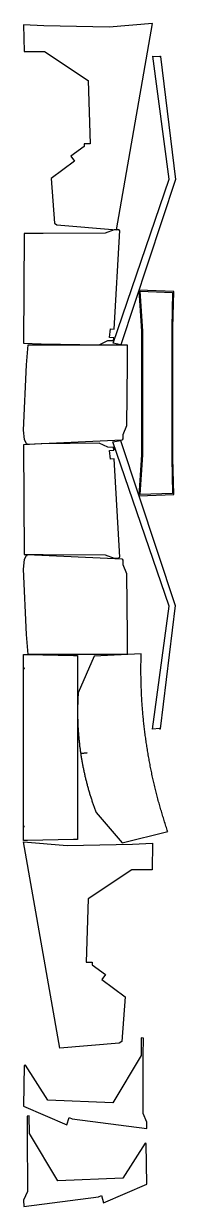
# Model space of a CAD drawing. Extents: x 0 to 1502, y 0 to 11715.
import ezdxf

# ---------------------------------------------------------------- set-up
doc = ezdxf.new("R2010")
doc.units = 0
doc.layers.get('0').update_dxf_attribs({"linetype": 'CONTINUOUS'})

msp = doc.modelspace()

# ---------------------------------------------------------------- linework, layer by layer
at = {"color": 0}
for points in [[(917.826, 9672.93), (1276.77, 11714.9), (847.072, 11681.5), (198.778, 11692.6), (0.0001, 11702), (5.5171, 11440.1), (206.513, 11438.8), (639.083, 11152.9), (658.269, 10525.7), (598.297, 10523.8), (599.061, 10498.8), (466.294, 10400.9), (501.919, 10352.6), (271.349, 10182.5), (304.399, 9738.68), (329.95, 9722.96), (917.826, 9672.93)], [(961.451, 8534.79), (887.129, 8550.68), (1442.1, 10175.5), (1277.87, 11394.5), (1347.64, 11388.8), (1347.62, 11389), (1347.58, 11389.3), (1347.56, 11389.7), (1347.58, 11390.1), (1347.63, 11390.4), (1347.72, 11390.8), (1347.85, 11391.2), (1348, 11391.5), (1348.19, 11391.9), (1348.41, 11392.2), (1348.66, 11392.5), (1348.93, 11392.8), (1349.23, 11393), (1349.55, 11393.3), (1349.9, 11393.4), (1350.27, 11393.6), (1350.56, 11393.7), (1350.66, 11393.7), (1350.75, 11393.8), (1351.05, 11393.8), (1351.45, 11393.9), (1351.85, 11393.9), (1352.24, 11393.9), (1352.63, 11393.8), (1353, 11393.7), (1353.37, 11393.6), (1353.72, 11393.4), (1354.05, 11393.2), (1354.37, 11393), (1354.67, 11392.8), (1354.94, 11392.5), (1355.19, 11392.2), (1355.41, 11391.8), (1355.6, 11391.5), (1355.72, 11391.2), (1355.76, 11391.1), (1501.83, 10169.8), (961.451, 8534.79)], [(5.3742, 9637.06), (0.0001, 8551.07), (174.769, 8542.08), (747.724, 8534.79), (833.808, 8574.97), (890.767, 8577.15), (893.279, 8603.03), (851.475, 8607.08), (859.689, 8691.69), (897.012, 8688.07), (952.026, 9664.93), (945.038, 9665.32), (945.375, 9671.31), (897.457, 9674.14), (807.861, 9639.65), (191.871, 9635.96), (5.3742, 9637.06)], [(1166.5, 7444.71), (1140.32, 7037.65), (1486.21, 7050.36), (1477.67, 7411.96), (1477.67, 8701.68), (1486.21, 9063.28), (1140.32, 9075.99), (1166.5, 8668.93), (1166.5, 7444.71)], [(1473.93, 7061.92), (1153.14, 7050.13), (1178.5, 7444.32), (1178.5, 8669.32), (1153.14, 9063.5), (1473.93, 9051.72), (1465.67, 8701.82), (1465.67, 7411.82), (1473.93, 7061.92)], [(892.229, 8603.14), (890.767, 8577.15)], [(1017.02, 7732.83), (980.957, 7642.79), (982.161, 7594.81), (976.163, 7594.88), (976.075, 7587.88), (36.0394, 7545.25), (35.7224, 7552.25), (29.7285, 7551.97), (7.1601, 7594.33), (0, 7688.07), (29.3094, 8335.4), (44.9261, 8534.79), (1023.43, 8534.79), (1024.23, 8347.79), (1017.02, 7732.83)], [(945.038, 6428.31), (952.026, 6428.69), (897.012, 7405.56), (859.689, 7401.93), (851.475, 7486.54), (893.279, 7490.6), (890.767, 7516.47), (833.808, 7518.65), (747.724, 7558.83), (174.769, 7551.54), (0.0001, 7542.56), (5.3742, 6456.57), (191.871, 6457.68), (807.861, 6453.97), (897.457, 6419.5), (945.375, 6422.32), (945.038, 6428.31)], [(1499.11, 5952.07), (1353.03, 4730.78), (1352.99, 4730.68), (1352.87, 4730.4), (1352.68, 4730.04), (1352.46, 4729.71), (1352.21, 4729.4), (1351.94, 4729.13), (1351.64, 4728.88), (1351.33, 4728.65), (1350.99, 4728.46), (1350.64, 4728.31), (1350.28, 4728.18), (1349.9, 4728.08), (1349.52, 4728.01), (1349.13, 4728), (1348.73, 4728.01), (1348.33, 4728.06), (1348.03, 4728.13), (1347.93, 4728.15), (1347.83, 4728.18), (1347.54, 4728.28), (1347.17, 4728.44), (1346.83, 4728.64), (1346.5, 4728.86), (1346.2, 4729.11), (1345.93, 4729.38), (1345.68, 4729.68), (1345.47, 4730), (1345.28, 4730.33), (1345.12, 4730.69), (1345, 4731.06), (1344.91, 4731.43), (1344.85, 4731.82), (1344.83, 4732.22), (1344.85, 4732.63), (1344.89, 4732.93), (1344.91, 4733.03), (1275.14, 4727.38), (1439.38, 5946.36), (884.403, 7571.21), (958.725, 7587.08), (1499.11, 5952.07)], [(892.231, 7490.5), (890.767, 7516.47)], [(35.7225, 6448.31), (36.0394, 6455.29), (976.075, 6412.67), (976.163, 6405.67), (982.161, 6405.75), (980.957, 6357.76), (1017.02, 6267.71), (1024.23, 5652.75), (1023.43, 5465.75), (44.9261, 5465.75), (29.3094, 5665.14), (0.0001, 6312.49), (7.1601, 6406.21), (29.7286, 6448.57), (35.7225, 6448.31)], [(0, 5326.86), (9.0001, 5326.86), (9.0001, 5329.86), (0, 5329.86), (0, 5465.86), (39.0944, 5465.86), (491.996, 5456.36), (533.901, 5456.36), (533.901, 3634.36), (491.996, 3634.36), (39.0944, 3624.86), (0, 3624.86), (0, 3760.86), (9.0001, 3760.86), (9.0001, 3763.86), (0, 3763.86), (0, 5326.86)], [(717.647, 3900.26), (974.943, 3599.24), (1426.58, 3714), (1425.46, 3717.32), (1422.1, 3727.26), (1417.65, 3740.54), (1413.24, 3753.82), (1408.86, 3767.13), (1404.51, 3780.43), (1400.22, 3793.74), (1395.96, 3807.07), (1391.74, 3820.4), (1387.54, 3833.75), (1383.39, 3847.11), (1379.28, 3860.49), (1375.21, 3873.86), (1371.18, 3887.25), (1367.18, 3900.64), (1363.22, 3914.06), (1359.3, 3927.47), (1355.42, 3940.9), (1351.57, 3954.33), (1347.76, 3967.78), (1343.99, 3981.24), (1340.26, 3994.71), (1336.57, 4008.18), (1332.92, 4021.67), (1329.3, 4035.15), (1325.72, 4048.65), (1322.18, 4062.17), (1318.68, 4075.69), (1315.22, 4089.22), (1311.79, 4102.75), (1308.41, 4116.31), (1305.06, 4129.86), (1301.75, 4143.42), (1298.48, 4156.99), (1295.24, 4170.57), (1292.04, 4184.15), (1288.89, 4197.75), (1285.77, 4211.36), (1282.69, 4224.97), (1279.64, 4238.58), (1276.64, 4252.22), (1273.67, 4265.85), (1270.75, 4279.5), (1267.86, 4293.15), (1265.01, 4306.81), (1262.19, 4320.47), (1259.42, 4334.14), (1256.68, 4347.82), (1253.99, 4361.51), (1251.33, 4375.21), (1248.71, 4388.9), (1246.13, 4402.61), (1243.58, 4416.33), (1241.08, 4430.06), (1238.61, 4443.78), (1236.18, 4457.51), (1233.79, 4471.26), (1231.44, 4485), (1229.13, 4498.76), (1226.86, 4512.51), (1224.62, 4526.29), (1222.42, 4540.06), (1220.27, 4553.83), (1218.15, 4567.63), (1216.07, 4581.42), (1214.02, 4595.21), (1212.02, 4609.01), (1210.06, 4622.82), (1208.13, 4636.64), (1206.24, 4650.46), (1204.39, 4664.28), (1202.58, 4678.11), (1200.81, 4691.94), (1199.08, 4705.78), (1197.38, 4719.63), (1195.73, 4733.47), (1194.11, 4747.33), (1192.53, 4761.19), (1191, 4775.06), (1189.5, 4788.93), (1188.03, 4802.79), (1186.61, 4816.68), (1185.23, 4830.56), (1183.88, 4844.44), (1182.58, 4858.33), (1181.31, 4872.24), (1180.08, 4886.13), (1178.89, 4900.03), (1177.74, 4913.94), (1176.63, 4927.85), (1175.56, 4941.76), (1174.53, 4955.68), (1173.53, 4969.6), (1172.58, 4983.53), (1171.66, 4997.46), (1170.78, 5011.39), (1169.94, 5025.32), (1169.15, 5039.26), (1168.38, 5053.21), (1167.66, 5067.15), (1166.98, 5081.1), (1166.34, 5095.04), (1165.73, 5109), (1165.17, 5122.96), (1164.64, 5136.92), (1164.16, 5150.88), (1163.71, 5164.83), (1163.3, 5178.81), (1162.93, 5192.76), (1162.6, 5206.74), (1162.31, 5220.71), (1162.06, 5234.68), (1161.84, 5248.67), (1161.67, 5262.64), (1161.54, 5276.63), (1161.44, 5290.6), (1161.39, 5304.58), (1161.37, 5318.57), (1161.39, 5332.56), (1161.46, 5346.54), (1161.56, 5360.53), (1161.7, 5374.51), (1161.88, 5388.51), (1162.1, 5402.5), (1162.36, 5416.5), (1162.65, 5430.49), (1162.99, 5444.49), (1163.37, 5458.49), (1163.68, 5468.97), (1163.78, 5472.47), (698.317, 5450.18), (540.276, 5087.08), (540.117, 5084.72), (539.653, 5077.63), (539.061, 5068.15), (538.503, 5058.69), (537.975, 5049.22), (537.481, 5039.76), (537.018, 5030.29), (536.588, 5020.83), (536.188, 5011.38), (535.821, 5001.9), (535.488, 4992.44), (535.185, 4982.97), (534.914, 4973.51), (534.675, 4964.06), (534.469, 4954.58), (534.294, 4945.13), (534.151, 4935.67), (534.042, 4926.21), (533.963, 4916.75), (533.915, 4907.29), (533.901, 4897.83), (533.918, 4888.39), (533.967, 4878.93), (534.049, 4869.47), (534.161, 4860.03), (534.306, 4850.57), (534.482, 4841.13), (534.69, 4831.68), (534.931, 4822.24), (535.203, 4812.79), (535.507, 4803.35), (535.842, 4793.92), (536.21, 4784.47), (536.608, 4775.04), (537.039, 4765.61), (537.501, 4756.18), (537.996, 4746.75), (538.522, 4737.33), (539.081, 4727.9), (539.669, 4718.49), (540.292, 4709.07), (540.944, 4699.65), (541.629, 4690.24), (542.344, 4680.83), (543.093, 4671.43), (543.872, 4662.03), (544.683, 4652.63), (545.526, 4643.22), (546.4, 4633.83), (547.306, 4624.44), (548.243, 4615.06), (549.213, 4605.68), (550.213, 4596.29), (551.246, 4586.92), (552.308, 4577.56), (553.404, 4568.18), (554.531, 4558.82), (555.689, 4549.46), (556.878, 4540.11), (558.099, 4530.75), (559.351, 4521.4), (560.636, 4512.07), (561.951, 4502.72), (563.297, 4493.39), (564.676, 4484.07), (566.085, 4474.74), (567.526, 4465.42), (568.999, 4456.11), (570.503, 4446.79), (572.037, 4437.49), (573.604, 4428.19), (575.201, 4418.9), (576.831, 4409.61), (578.49, 4400.32), (580.182, 4391.04), (581.904, 4381.78), (583.658, 4372.51), (585.444, 4363.25), (587.261, 4353.99), (589.108, 4344.74), (590.988, 4335.5), (592.897, 4326.26), (594.839, 4317.03), (596.811, 4307.81), (598.815, 4298.58), (600.85, 4289.36), (602.915, 4280.15), (605.012, 4270.96), (607.14, 4261.76), (609.3, 4252.58), (611.49, 4243.4), (613.713, 4234.22), (615.965, 4225.06), (618.249, 4215.89), (620.563, 4206.74), (622.908, 4197.6), (625.286, 4188.46), (627.693, 4179.32), (630.132, 4170.19), (632.601, 4161.08), (635.103, 4151.97), (637.633, 4142.88), (640.196, 4133.78), (642.79, 4124.69), (645.414, 4115.61), (648.069, 4106.54), (650.756, 4097.47), (653.474, 4088.42), (656.221, 4079.38), (659, 4070.33), (661.81, 4061.31), (664.65, 4052.28), (667.522, 4043.26), (670.424, 4034.26), (673.357, 4025.26), (676.321, 4016.28), (679.315, 4007.31), (682.342, 3998.33), (685.397, 3989.36), (688.485, 3980.42), (691.601, 3971.47), (694.75, 3962.54), (697.929, 3953.61), (701.139, 3944.69), (704.379, 3935.79), (707.65, 3926.89), (710.953, 3918.01), (714.285, 3909.13), (716.803, 3902.47), (717.647, 3900.26)], [(628.963, 4493.67), (564.676, 4484.07)], [(358.949, 1567.08), (0.0001, 3609.06), (429.701, 3575.63), (1078, 3586.79), (1276.77, 3596.19), (1271.26, 3334.25), (1070.26, 3332.9), (637.69, 3047.07), (618.506, 2419.82), (678.478, 2417.99), (677.713, 2392.99), (810.481, 2295.03), (774.856, 2246.75), (1005.43, 2076.61), (972.375, 1632.83), (946.825, 1617.11), (358.949, 1567.08)], [(428.518, 807.976), (450.803, 879.589), (480.139, 867.781), (1219.04, 772.656), (1220.49, 832.637), (1182.7, 919.799), (1184.72, 1492.79), (1185.34, 1666.79), (1164.91, 1668.5), (1164.3, 1494.5), (883.322, 1024.02), (238.935, 1052.15), (16.7942, 1397.94), (6.5374, 1393.57), (0.0001, 993.615), (428.518, 807.976)], [(1213.95, 620.918), (1203.69, 625.304), (981.554, 279.507), (337.168, 251.372), (56.1936, 721.86), (55.5792, 895.86), (35.1504, 894.15), (35.765, 720.151), (37.7886, 147.154), (0.0002, 59.9931), (1.4472, 0.0104), (740.35, 95.1354), (769.686, 106.944), (791.971, 35.3307), (1220.49, 220.971), (1213.95, 620.918)]]:
    msp.add_lwpolyline(points, close=True, dxfattribs=at)

doc.saveas('drawing.dxf')
